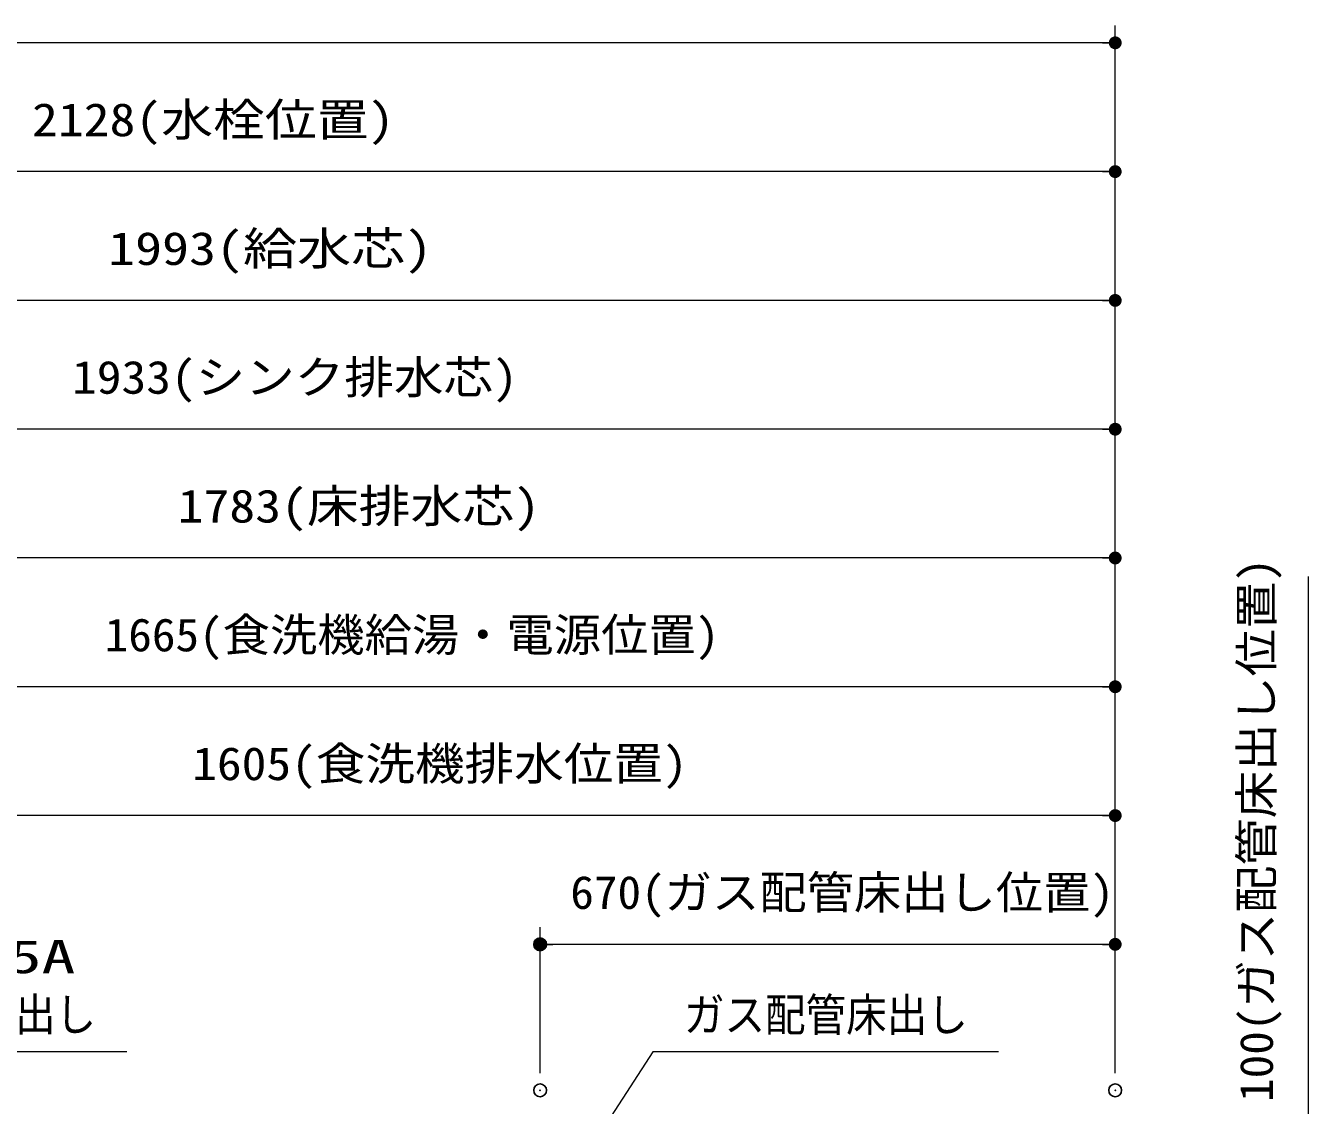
# Model space of a CAD drawing. Units: millimetres, scale not verified. Extents: x -9797 to 9797, y -4555 to 4555.
# Drawn here: x -6343 to -4849, y 1673 to 2930 of the extents above; entities that cross this region are included whole.
import ezdxf
from ezdxf.enums import TextEntityAlignment as Align

# ---------------------------------------------------------------- set-up
doc = ezdxf.new("R2010")
doc.units = ezdxf.units.MM
doc.header["$LTSCALE"] = 30
doc.header["$PDMODE"] = 32
doc.header["$PDSIZE"] = 15
for name, color, linetype, lineweight in [('0-0_0', 7, 'Continuous', 25), ('0-2_寸法ﾚｲﾔｰ', 30, 'Continuous', 13), ('0-3_DEFPOINTS', 7, 'Continuous', 25)]:
    doc.layers.add(name, color=color, linetype=linetype, lineweight=lineweight)
doc.styles.add('ＭＳ ゴシック', font='')
doc.styles.get('ＭＳ ゴシック').set_extended_font_data('MS Gothic')

# ---------------------------------------------------------------- blocks, each defined once
blk = doc.blocks.new('_DOT')
at = {"layer": '0-0_0', "color": 30}
blk.add_line((-15, 0), (-30, 0), dxfattribs=at)
for points in [[(0, 0), (-15, 0), (-14.88, 1.88)], [(0, 0), (-14.88, -1.88), (-15, 0)], [(0, 0), (-14.88, 1.88), (-14.53, 3.73)], [(0, 0), (-14.53, -3.73), (-14.88, -1.88)], [(0, 0), (-14.53, 3.73), (-13.95, 5.52)], [(0, 0), (-13.95, -5.52), (-14.53, -3.73)], [(0, 0), (-13.95, 5.52), (-13.14, 7.23)], [(0, 0), (-13.14, -7.23), (-13.95, -5.52)], [(0, 0), (-13.14, 7.23), (-12.14, 8.82)], [(0, 0), (-12.14, -8.82), (-13.14, -7.23)], [(0, 0), (-12.14, 8.82), (-10.93, 10.27)], [(0, 0), (-10.93, -10.27), (-12.14, -8.82)], [(0, 0), (-10.93, 10.27), (-9.56, 11.56)], [(0, 0), (-9.56, -11.56), (-10.93, -10.27)], [(0, 0), (-9.56, 11.56), (-8.04, 12.66)], [(0, 0), (-8.04, -12.66), (-9.56, -11.56)], [(0, 0), (-8.04, 12.66), (-6.39, 13.57)], [(0, 0), (-6.39, -13.57), (-8.04, -12.66)], [(0, 0), (-6.39, 13.57), (-4.64, 14.27)], [(0, 0), (-4.64, -14.27), (-6.39, -13.57)], [(0, 0), (-4.64, 14.27), (-2.81, 14.73)], [(0, 0), (-2.81, -14.73), (-4.64, -14.27)], [(0, 0), (-2.81, 14.73), (-0.94, 14.97)], [(0, 0), (-0.94, -14.97), (-2.81, -14.73)], [(0, 0), (-0.94, 14.97), (0.94, 14.97)], [(0, 0), (0.94, -14.97), (-0.94, -14.97)], [(0, 0), (0.94, 14.97), (2.81, 14.73)], [(0, 0), (2.81, 14.73), (4.64, 14.27)], [(0, 0), (4.64, 14.27), (6.39, 13.57)], [(0, 0), (6.39, 13.57), (8.04, 12.66)], [(0, 0), (8.04, 12.66), (9.56, 11.56)], [(0, 0), (9.56, 11.56), (10.93, 10.27)], [(0, 0), (10.93, 10.27), (12.14, 8.82)], [(0, 0), (12.14, 8.82), (13.14, 7.23)], [(0, 0), (13.14, 7.23), (13.95, 5.52)], [(0, 0), (13.95, 5.52), (14.53, 3.73)], [(0, 0), (14.53, 3.73), (14.88, 1.88)], [(0, 0), (14.88, 1.88), (15, 0)], [(0, 0), (2.81, -14.73), (0.94, -14.97)], [(0, 0), (4.64, -14.27), (2.81, -14.73)], [(0, 0), (6.39, -13.57), (4.64, -14.27)], [(0, 0), (8.04, -12.66), (6.39, -13.57)], [(0, 0), (9.56, -11.56), (8.04, -12.66)], [(0, 0), (10.93, -10.27), (9.56, -11.56)], [(0, 0), (12.14, -8.82), (10.93, -10.27)], [(0, 0), (13.14, -7.23), (12.14, -8.82)], [(0, 0), (13.95, -5.52), (13.14, -7.23)], [(0, 0), (14.53, -3.73), (13.95, -5.52)], [(0, 0), (14.88, -1.88), (14.53, -3.73)], [(0, 0), (15, 0), (14.88, -1.88)]]:
    blk.add_solid(points, dxfattribs=at)

msp = doc.modelspace()

# ---------------------------------------------------------------- linework, layer by layer
at = {"layer": '0-2_寸法ﾚｲﾔｰ'}
for p, q in [((-5074.06, 1710), (-5074.06, 2930)), ((-5089.06, 2910), (-7322.06, 2910)), ((-5074.06, 1710), (-5074.06, 2780)), ((-5089.06, 2760), (-7187.06, 2760)), ((-5074.06, 1710), (-5074.06, 2630)), ((-5089.06, 2610), (-7052.06, 2610)), ((-5074.06, 1710), (-5074.06, 2480)), ((-5089.06, 2460), (-6992.06, 2460)), ((-5074.06, 1710), (-5074.06, 2330)), ((-5089.06, 2310), (-6842.06, 2310)), ((-4849.06, 1635), (-4849.06, 2288.43)), ((-5074.06, 1710), (-5074.06, 2180)), ((-5089.06, 2160), (-6724.06, 2160)), ((-5074.06, 1710), (-5074.06, 2030)), ((-5089.06, 2010), (-6664.06, 2010)), ((-5744.06, 1710), (-5744.06, 1880)), ((-5074.06, 1710), (-5074.06, 1880)), ((-5089.06, 1860), (-5729.06, 1860))]:
    msp.add_line(p, q, dxfattribs=at)
for points in [[(-6225.52, 1735), (-6628.25, 1735), (-6728.12, 1551.74)], [(-5210.01, 1735), (-5612.74, 1735), (-5732, 1550.95)]]:
    msp.add_lwpolyline(points, dxfattribs=at)
at = {"layer": '0-3_DEFPOINTS'}
for p in [(-5744.06, 1860), (-5744.06, 1690), (-5074.06, 1690)]:
    msp.add_point(p, dxfattribs=at)

# ---------------------------------------------------------------- block references
at = {"layer": '0-2_寸法ﾚｲﾔｰ', "xscale": 0.5, "yscale": 0.5}
for p in [(-5074.06, 2910), (-5074.06, 2760), (-5074.06, 2610), (-5074.06, 2460), (-5074.06, 2310), (-5074.06, 2160), (-5074.06, 2010), (-5074.06, 1860)]:
    msp.add_blockref('_DOT', p, dxfattribs=at)
at = {"layer": '0-2_寸法ﾚｲﾔｰ', "xscale": 0.5, "yscale": 0.5, "rotation": 180}
msp.add_blockref('_DOT', (-5744.06, 1860), dxfattribs=at)

# ---------------------------------------------------------------- texts
at = {"layer": '0-2_寸法ﾚｲﾔｰ', "style": 'ＭＳ ゴシック'}
for s, height, width, p in [('2128(水栓位置)', 38.48, 1.15, (-6335.97, 2789.74)), ('1993(給水芯)', 38.48, 1.2, (-6247.33, 2639.74)), ('1933(シンク排水芯)', 38.48, 1.1, (-6289.33, 2489.74)), ('1783(床排水芯)', 38.48, 1.15, (-6166.33, 2339.74)), ('1665(食洗機給湯・電源位置)', 38.48, 1.05, (-6251.33, 2189.74)), ('1605(食洗機排水位置)', 38.49, 1.1, (-6149.33, 2039.74)), ('670(ガス配管床出し位置)', 38.48, 1.05, (-5708.87, 1889.74))]:
    msp.add_text(s, height=height, dxfattribs=dict(at, width=width)).set_placement(p, align=Align.BOTTOM_LEFT)
at = {"layer": '0-2_寸法ﾚｲﾔｰ', "style": 'ＭＳ ゴシック', "width": 1.05}
msp.add_text('100(ガス配管床出し位置)', height=38.48, rotation=90, dxfattribs=at).set_placement((-4878.8, 1676.43), align=Align.BOTTOM_LEFT)
at = {"layer": '0-2_寸法ﾚｲﾔｰ', "color": 7, "style": 'ＭＳ ゴシック'}
for s, height, width, p in [('125V-15A', 38.48, 1.5, (-6599.68, 1814.89)), ('アース付床出し', 38.49, 0.9, (-6592.11, 1747.57)), ('ガス配管床出し', 38.49, 0.9, (-5576.55, 1747.15))]:
    msp.add_text(s, height=height, dxfattribs=dict(at, width=width)).set_placement(p, align=Align.BOTTOM_LEFT)

doc.saveas('drawing.dxf')
